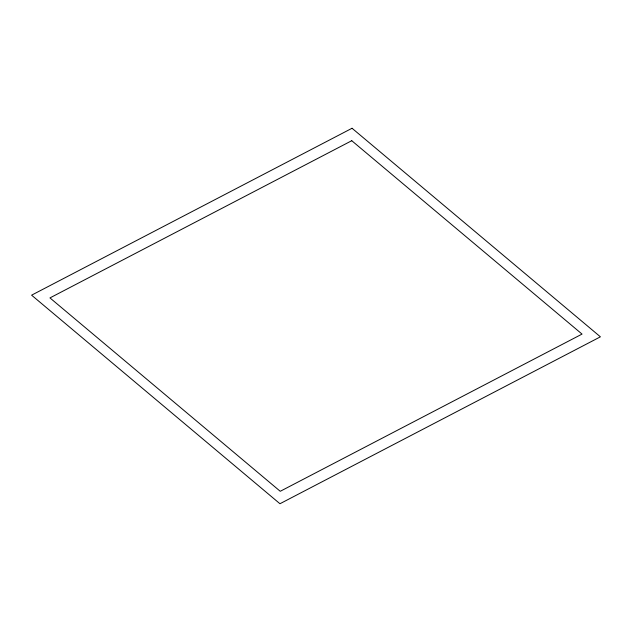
<?xml version="1.0" encoding="UTF-8"?>
<svg xmlns="http://www.w3.org/2000/svg" width="632" height="632" viewBox="0 0 632 632"><rect width="100%" height="100%" fill="white"/><g stroke="black" fill="none" stroke-linecap="round" stroke-linejoin="round"><path stroke-width="0.95" d="M352.048 128.264L31.6 295.176L279.952 503.736L600.4 336.824L352.048 128.264M351.755 140.707L49.96 297.909L280.245 491.293L582.04 334.091L351.755 140.707"/></g></svg>
